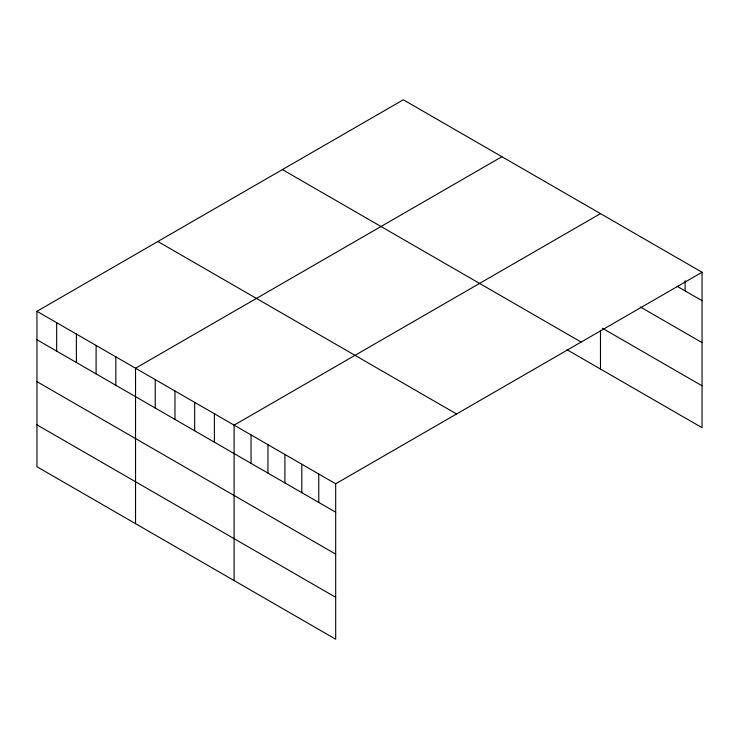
<?xml version="1.0" encoding="UTF-8"?>
<svg xmlns="http://www.w3.org/2000/svg" width="739" height="739" viewBox="0 0 739 739"><rect width="100%" height="100%" fill="white"/><g stroke="black" fill="none" stroke-linecap="round" stroke-linejoin="round"><path stroke-width="1.11" d="M36.95 311.304L335.682 483.777L335.682 639.217L36.95 466.743L36.95 311.304L403.318 99.783L702.05 272.257L702.05 427.696L566.961 349.704M501.901 156.705L135.533 368.225L135.533 523.655M600.484 213.617L234.115 425.137L234.115 580.568M335.682 483.777L702.05 272.257M677.155 286.316L702.05 300.69M640.316 306.962L702.05 342.6M602.47 328.292L702.05 385.786M282.418 169.591L581.15 342.065M157.85 241.505L456.582 413.979M36.95 339.737L335.682 512.21M36.95 381.647L335.682 554.121M36.95 424.833L335.682 597.306M685.118 280.681L685.118 290.917M600.484 330.453L600.484 369.057M318.758 474.004L318.758 502.437M301.826 464.231L301.826 492.664M284.903 454.457L284.903 482.89M267.971 444.684L267.971 473.117M251.048 434.911L251.048 463.344M214.402 413.757L214.402 442.19M194.68 402.376L194.68 430.809M174.967 390.986L174.967 419.419M155.245 379.606L155.245 408.039M115.82 356.835L115.82 385.268M96.098 345.455L96.098 373.888M76.385 334.074L76.385 362.507M56.663 322.694L56.663 351.127"/></g></svg>
